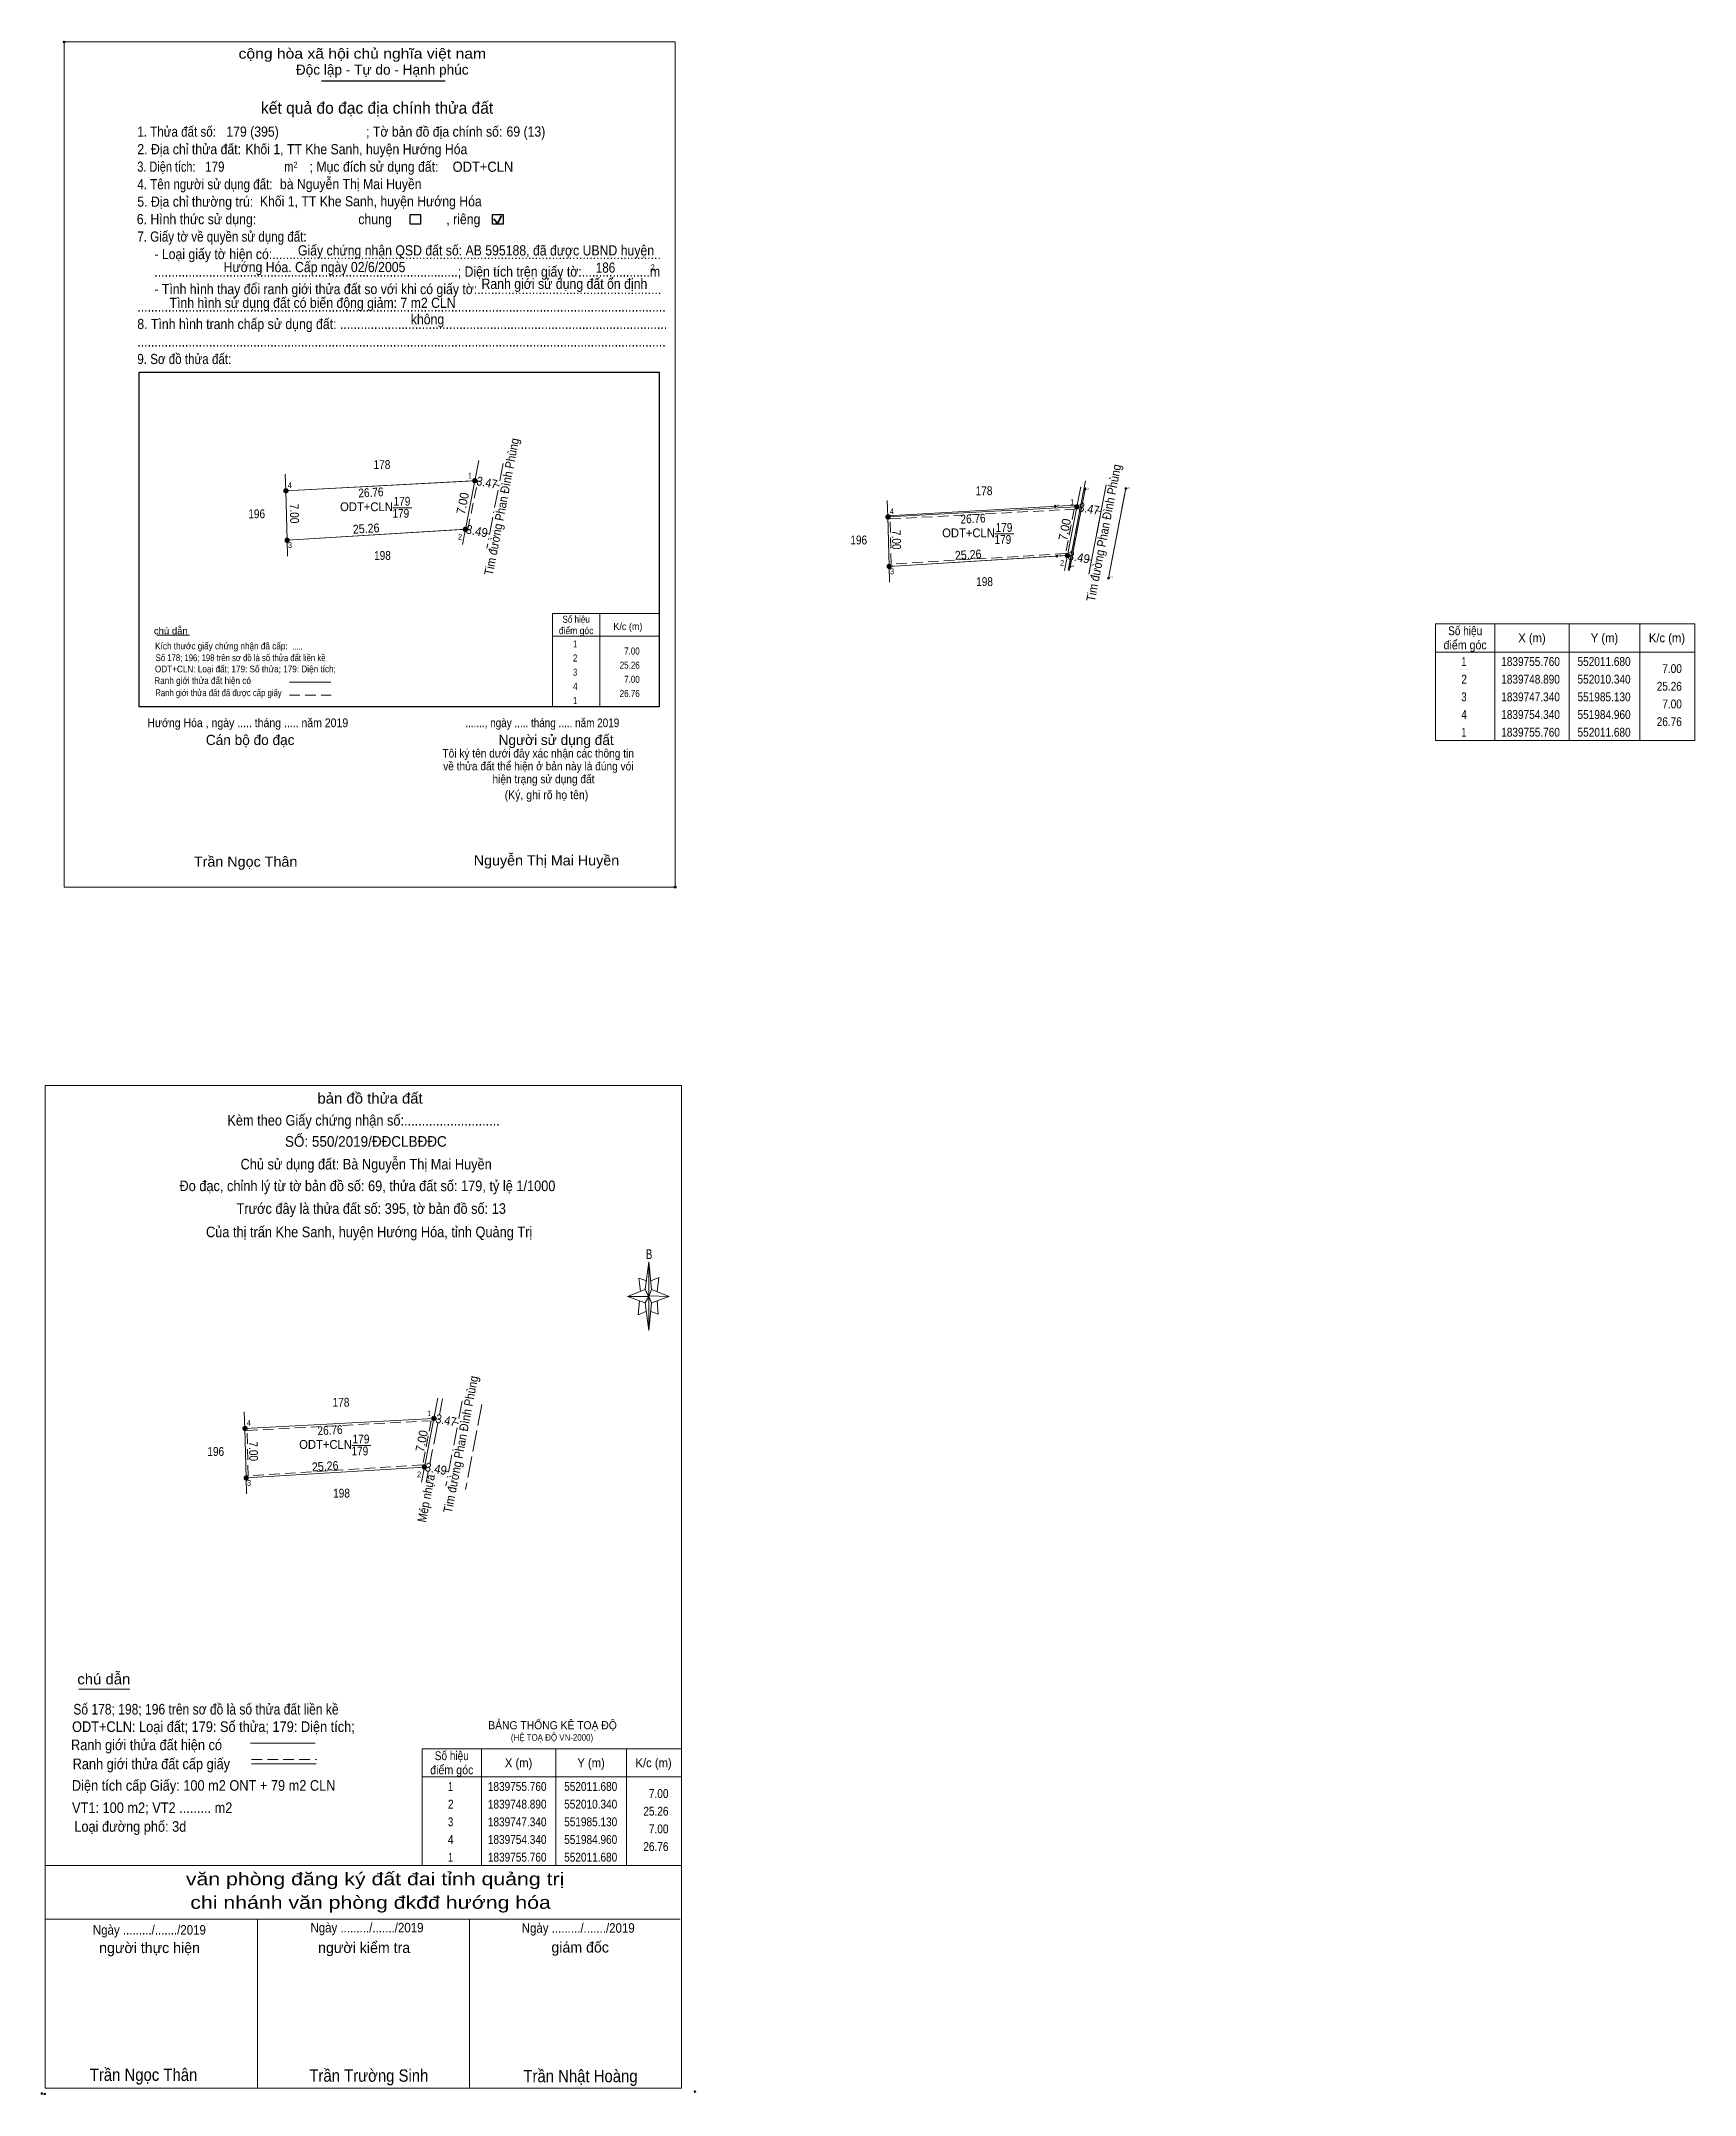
# Model space of a CAD drawing. Header units: metres. Extents: x 551865 to 552099, y 1839531 to 1839822.
import ezdxf
from ezdxf.enums import TextEntityAlignment as Align

# ---------------------------------------------------------------- set-up
doc = ezdxf.new("R2010")
doc.units = ezdxf.units.M
doc.header["$LTSCALE"] = 0.5
doc.header["$PDMODE"] = 32
doc.header["$PDSIZE"] = 0.25
for name, pattern in [('DOT_DASHED', [7.7, 5, -1.2, 0.3, -1.2]), ('LONG_DASHED', [7.5, 6, -1.5]), ('MEDIUM_DASHED', [4.5, 3, -1.5])]:
    doc.linetypes.add(name, pattern=pattern)
for name, color, linetype, lineweight in [('1', 7, 'Continuous', 13), ('10', 7, 'Continuous', 13), ('12', 7, 'Continuous', 13), ('17', 7, 'Continuous', 13), ('2', 7, 'Continuous', 25), ('5', 7, 'Continuous', 13), ('6', 7, 'Continuous', 13), ('63', 7, 'Continuous', 13), ('8', 7, 'MEDIUM_DASHED', 13)]:
    doc.layers.add(name, color=color, linetype=linetype, lineweight=lineweight)
doc.layers.add('22', color=7, linetype='Continuous')

msp = doc.modelspace()

# ---------------------------------------------------------------- hatches: boundary and pattern name
at = {"layer": '10'}
for points in [[(551921.03, 1839626.86, 1), (551920.43, 1839626.86, 1)], [(551894.31, 1839625.44, 1), (551893.71, 1839625.44, 1)], [(551894.48, 1839618.44, 1), (551893.88, 1839618.44, 1)], [(551919.69, 1839619.99, 1), (551919.09, 1839619.99, 1)]]:
    msp.add_hatch(color=256, dxfattribs=at).paths.add_polyline_path(points)
at = {"layer": '63'}
for points in [[(551900.1, 1839758.04, 1), (551899.5, 1839758.04, 1)], [(551926.82, 1839759.46, 1), (551926.22, 1839759.46, 1)], [(551985.26, 1839754.34, 1), (551984.66, 1839754.34, 1)], [(552011.98, 1839755.76, 1), (552011.38, 1839755.76, 1)], [(551925.48, 1839752.59, 1), (551924.88, 1839752.59, 1)], [(551900.27, 1839751.04, 1), (551899.67, 1839751.04, 1)], [(552010.64, 1839748.89, 1), (552010.04, 1839748.89, 1)], [(551985.43, 1839747.34, 1), (551984.83, 1839747.34, 1)]]:
    msp.add_hatch(color=256, dxfattribs=at).paths.add_polyline_path(points)

# ---------------------------------------------------------------- linework, layer by layer
at = {"layer": '1'}
for points in [[(551926.52, 1839759.46), (551925.18, 1839752.59), (551899.97, 1839751.04), (551899.8, 1839758.04)], [(552011.68, 1839755.76), (552010.34, 1839748.89), (551985.13, 1839747.34), (551984.96, 1839754.34)]]:
    msp.add_lwpolyline(points, close=True, dxfattribs=at)
at = {"layer": '10'}
for p, q in [((551899.7, 1839760.38), (551899.8, 1839758.04)), ((551899.8, 1839758.04), (551926.96, 1839759.48)), ((551984.86, 1839756.68), (551984.96, 1839754.34)), ((551984.96, 1839754.34), (552011.68, 1839755.76)), ((551925.18, 1839752.59), (551924.77, 1839750.46)), ((551899.97, 1839751.04), (551900.03, 1839748.81)), ((552010.34, 1839748.89), (552009.93, 1839746.76)), ((551985.13, 1839747.34), (551985.19, 1839745.11)), ((551893.91, 1839627.78), (551894.01, 1839625.44)), ((551894.01, 1839625.44), (551920.73, 1839626.86)), ((551921.48, 1839626.71), (551920.73, 1839626.86)), ((551924.14, 1839626.2), (551923.56, 1839626.31)), ((551909.14, 1839623.05), (551911.82, 1839623.05)), ((551894.18, 1839618.44), (551894.24, 1839616.21)), ((551919.39, 1839619.99), (551918.98, 1839617.86)), ((551919.94, 1839619.88), (551919.39, 1839619.99)), ((551922.81, 1839619.32), (551922.2, 1839619.44))]:
    msp.add_line(p, q, dxfattribs=at)
at = {"layer": '10', "linetype": 'LONG_DASHED'}
for p, q in [((551921.94, 1839629.61), (551921.5, 1839627.36)), ((551927.53, 1839628.82), (551925.2, 1839616.8)), ((551921.27, 1839626.15), (551920.15, 1839620.39)), ((551919.94, 1839619.31), (551919.65, 1839617.82))]:
    msp.add_line(p, q, dxfattribs=at)
at = {"layer": '10', "linetype": 'DOT_DASHED'}
msp.add_line((551924.74, 1839629.29), (551922.43, 1839617.34), dxfattribs=at)
at = {"layer": '10'}
for points in [[(551927.07, 1839762.32), (551926.52, 1839759.46), (551925.18, 1839752.59)], [(551899.8, 1839758.04), (551899.97, 1839751.04), (551925.52, 1839752.61)], [(552012.23, 1839758.62), (552011.68, 1839755.76), (552010.34, 1839748.89)], [(551984.96, 1839754.34), (551985.13, 1839747.34), (552010.34, 1839748.89)], [(551921.28, 1839629.72), (551920.73, 1839626.86), (551919.39, 1839619.99)], [(551894.01, 1839625.44), (551894.18, 1839618.44), (551919.39, 1839619.99)]]:
    msp.add_lwpolyline(points, dxfattribs=at)
msp.add_lwpolyline([(551920.73, 1839626.86), (551919.39, 1839619.99), (551894.18, 1839618.44), (551894.01, 1839625.44)], close=True, dxfattribs=at)
at = {"layer": '10', "linetype": 'MEDIUM_DASHED'}
msp.add_lwpolyline([(551920.36, 1839626.54), (551919.14, 1839620.28), (551894.47, 1839618.76), (551894.32, 1839625.16)], close=True, dxfattribs=at)
at = {"layer": '10', "linetype": 'DOT_DASHED'}
for centre in [(551920.73, 1839626.86), (551894.01, 1839625.44), (551894.18, 1839618.44), (551919.39, 1839619.99)]:
    msp.add_circle(centre, 0.3, dxfattribs=at)
at = {"layer": '12'}
for p, q in [((552012.88, 1839759.46), (552010.43, 1839746.81)), ((552012.84, 1839758.26), (552010.71, 1839747.28)), ((552015.83, 1839758.89), (552013.38, 1839746.24)), ((552018.6, 1839758.35), (552016.15, 1839745.7)), ((551984.96, 1839754.48), (552012.22, 1839756.07))]:
    msp.add_line(p, q, dxfattribs=at)
msp.add_lwpolyline([(552010.84, 1839748.92), (551985.13, 1839747.34), (551984.96, 1839754.48)], dxfattribs=at)
for p in [(552012.84, 1839758.26), (552018.6, 1839758.35), (551984.96, 1839754.48), (552008.63, 1839755.86), (552008.86, 1839748.8), (551985.13, 1839747.34), (552010.71, 1839747.28), (552016.15, 1839745.7)]:
    msp.add_point(p, dxfattribs=at)
at = {"layer": '17'}
for p, q in [((551881.54, 1839737.61), (551886.17, 1839737.61)), ((551870.5, 1839588.57), (551877.74, 1839588.57))]:
    msp.add_line(p, q, dxfattribs=at)
at = {"layer": '2'}
for p, q in [((551904.85, 1839816.03), (551922.32, 1839816.03)), ((551879.05, 1839774.82), (551952.61, 1839774.82)), ((551952.61, 1839774.82), (551952.61, 1839727.47))]:
    msp.add_line(p, q, dxfattribs=at)
at = {"layer": '2', "lineweight": 35}
for p, q in [((551929.22, 1839796.5), (551929.71, 1839795.86)), ((551929.71, 1839795.86), (551930.31, 1839796.93))]:
    msp.add_line(p, q, dxfattribs=at)
at = {"layer": '2', "lineweight": 13}
msp.add_lwpolyline([(551868.45, 1839821.51), (551954.86, 1839821.51), (551954.86, 1839702), (551868.45, 1839702)], close=True, dxfattribs=at)
at = {"layer": '2'}
for points in [[(551917.35, 1839797.13), (551918.83, 1839797.13), (551918.83, 1839795.75), (551917.35, 1839795.75)], [(551929.02, 1839797.13), (551930.51, 1839797.13), (551930.51, 1839795.75), (551929.02, 1839795.75)]]:
    msp.add_lwpolyline(points, close=True, dxfattribs=at)
msp.add_lwpolyline([(551952.61, 1839727.47), (551879.05, 1839727.47), (551879.05, 1839774.82)], dxfattribs=at)
for p in [(551868.45, 1839821.51), (551954.86, 1839702)]:
    msp.add_point(p, dxfattribs=at)
at = {"layer": '5'}
for p, q in [((551950.63, 1839645.1), (551951.13, 1839649)), ((551950.63, 1839643.2), (551948.13, 1839644.1)), ((551951.53, 1839645.1), (551954.03, 1839644.1)), ((551951.53, 1839643.2), (551951.13, 1839639.3)), ((551952.43, 1839641.6), (551951.43, 1839642)), ((551952.33, 1839643.5), (551952.43, 1839641.6)), ((551865.76, 1839563.66), (551955.76, 1839563.66)), ((551865.76, 1839556.06), (551955.56, 1839556.06)), ((551865.76, 1839556.06), (551955.56, 1839556.06)), ((551865.76, 1839556.06), (551955.56, 1839556.06)), ((551895.76, 1839532.16), (551895.76, 1839556.06)), ((551925.76, 1839532.16), (551925.76, 1839556.06))]:
    msp.add_line(p, q, dxfattribs=at)
for points in [[(551865.76, 1839673.96), (551955.76, 1839673.96), (551955.76, 1839532.16), (551865.76, 1839532.16)], [(551951.13, 1839649), (551951.53, 1839645.1), (551951.13, 1839644.1)], [(551951.13, 1839644.1), (551948.13, 1839644.1), (551950.63, 1839645.1), (551951.53, 1839643.2), (551954.03, 1839644.1), (551951.13, 1839644.2)], [(551951.13, 1839644.1), (551951.13, 1839639.3), (551950.63, 1839643.2)]]:
    msp.add_lwpolyline(points, close=True, dxfattribs=at)
for points in [[(551951.13, 1839644.1), (551950.63, 1839645.1), (551948.13, 1839644.1)], [(551950.83, 1839646.3), (551949.73, 1839646.7), (551949.93, 1839644.8)], [(551951.13, 1839644.1), (551951.53, 1839643.2), (551954.03, 1839644.1)], [(551951.43, 1839646.3), (551952.53, 1839646.8), (551952.33, 1839644.8)], [(551949.83, 1839643.5), (551949.63, 1839641.5), (551950.73, 1839642)], [(551955.76, 1839532.16), (551865.76, 1839532.16), (551865.76, 1839556.06)]]:
    msp.add_lwpolyline(points, dxfattribs=at)
for p in [(551865.29, 1839531.39), (551865.69, 1839531.32)]:
    msp.add_point(p, dxfattribs=at)
at = {"layer": '6', "linetype": 'MEDIUM_DASHED'}
for p, q in [((551900.29, 1839729.15), (551906.18, 1839729.15)), ((551894.93, 1839578.63), (551904.13, 1839578.63))]:
    msp.add_line(p, q, dxfattribs=at)
at = {"layer": '6'}
for p, q in [((551900.3, 1839730.96), (551906.14, 1839730.96)), ((551894.79, 1839580.94), (551903.93, 1839580.94)), ((551894.93, 1839578.01), (551904.07, 1839578.01))]:
    msp.add_line(p, q, dxfattribs=at)
msp.add_point((551957.66, 1839531.66), dxfattribs=at)
at = {"layer": '63', "linetype": 'DOT_DASHED'}
for p, q in [((551930.53, 1839761.89), (551928.22, 1839749.94)), ((552015.69, 1839758.19), (552013.38, 1839746.24))]:
    msp.add_line(p, q, dxfattribs=at)
at = {"layer": '63'}
for p, q in [((551927.27, 1839759.31), (551926.52, 1839759.46)), ((551929.93, 1839758.8), (551929.35, 1839758.91)), ((551914.93, 1839755.65), (551917.61, 1839755.65)), ((552012.43, 1839755.61), (552011.68, 1839755.76)), ((552015.09, 1839755.1), (552014.51, 1839755.21)), ((551925.73, 1839752.48), (551925.18, 1839752.59)), ((551928.6, 1839751.92), (551927.99, 1839752.04)), ((552000.09, 1839751.95), (552002.77, 1839751.95)), ((552010.89, 1839748.78), (552010.34, 1839748.89)), ((552013.76, 1839748.22), (552013.15, 1839748.34)), ((551944.21, 1839740.67), (551944.21, 1839727.47)), ((551952.61, 1839740.67), (551952.61, 1839727.47)), ((551937.49, 1839737.47), (551952.61, 1839737.47)), ((552070.8, 1839739.24), (552070.8, 1839722.74)), ((552081.3, 1839739.24), (552081.3, 1839722.74)), ((552091.3, 1839739.24), (552091.3, 1839722.74)), ((552062.4, 1839735.24), (552099.1, 1839735.24)), ((551927.46, 1839580.16), (551927.46, 1839563.66)), ((551937.96, 1839580.16), (551937.96, 1839563.66)), ((551947.96, 1839580.16), (551947.96, 1839563.66)), ((551919.06, 1839576.16), (551955.76, 1839576.16))]:
    msp.add_line(p, q, dxfattribs=at)
at = {"layer": '63', "linetype": 'LONG_DASHED'}
for p, q in [((552012.89, 1839758.51), (552012.45, 1839756.26)), ((552018.48, 1839757.72), (552016.15, 1839745.7)), ((552012.22, 1839755.05), (552011.1, 1839749.29)), ((552010.89, 1839748.21), (552010.6, 1839746.72))]:
    msp.add_line(p, q, dxfattribs=at)
at = {"layer": '63', "linetype": 'MEDIUM_DASHED'}
msp.add_lwpolyline([(552011.31, 1839755.44), (552010.09, 1839749.18), (551985.42, 1839747.66), (551985.27, 1839754.06)], close=True, dxfattribs=at)
at = {"layer": '63'}
msp.add_lwpolyline([(551952.61, 1839727.47), (551937.49, 1839727.47), (551937.49, 1839740.67), (551952.61, 1839740.67)], dxfattribs=at)
for points in [[(552062.4, 1839739.24), (552099.1, 1839739.24), (552099.1, 1839722.74), (552062.4, 1839722.74)], [(551919.06, 1839580.16), (551955.76, 1839580.16), (551955.76, 1839563.66), (551919.06, 1839563.66)]]:
    msp.add_lwpolyline(points, close=True, dxfattribs=at)
at = {"layer": '63', "linetype": 'DOT_DASHED'}
for centre in [(551899.8, 1839758.04), (551926.52, 1839759.46), (551984.96, 1839754.34), (552011.68, 1839755.76), (551925.18, 1839752.59), (551899.97, 1839751.04), (552010.34, 1839748.89), (551985.13, 1839747.34)]:
    msp.add_circle(centre, 0.3, dxfattribs=at)
at = {"layer": '8'}
msp.add_line((551925.52, 1839752.61), (551926.96, 1839759.48), dxfattribs=at)

# ---------------------------------------------------------------- texts
at = {"layer": '1'}
for s, width, p in [('ODT+CLN', 0.95, (551911.19, 1839755.16)), ('179', 0.85, (551916.05, 1839754.23)), ('179', 0.85, (551916.21, 1839755.93)), ('ODT+CLN', 0.95, (551996.35, 1839751.46)), ('179', 0.85, (552001.21, 1839750.53)), ('179', 0.85, (552001.37, 1839752.23))]:
    msp.add_text(s, height=1.25, dxfattribs=dict(at, width=width)).set_placement(p, align=Align.CENTER)
for s, height, width, p in [('BẢNG THỐNG KÊ TOẠ ĐỘ ', 1.15, 0.95, (551928.42, 1839582.9)), ('(HỆ TOẠ ĐỘ VN-2000)', 0.93, 0.9, (551931.62, 1839581.28))]:
    msp.add_text(s, height=height, dxfattribs=dict(at, width=width)).set_placement(p)
at = {"layer": '10'}
for s, rotation, width, p in [('Tim đường Phan Đình Phùng', 79.059, 0.9, (551925.136, 1839623.0764)), ('3.47', 349.046, 0.9, (551922.3312, 1839625.9852)), ('26.76', 3.042, 0.85, (551906.0668, 1839624.5776)), ('7.00', 78.963, 0.95, (551919.6217, 1839623.5453)), ('7.00', 271.391, 0.85, (551894.5845, 1839622.2002)), ('25.26', 3.518, 0.9, (551905.3967, 1839619.4835)), ('3.49', 348.916, 0.95, (551920.8998, 1839619.1281))]:
    msp.add_text(s, height=1.25, rotation=rotation, dxfattribs=dict(at, width=width)).set_placement(p, align=Align.CENTER)
for s, width, p in [('178', 0.85, (551907.595, 1839628.52)), ('ODT+CLN', 0.95, (551905.4, 1839622.56)), ('179', 0.85, (551910.42, 1839623.33)), ('196', 0.85, (551889.875, 1839621.56)), ('179', 0.85, (551910.26, 1839621.63)), ('198', 0.85, (551907.665, 1839615.67))]:
    msp.add_text(s, height=1.25, dxfattribs=dict(at, width=width)).set_placement(p, align=Align.CENTER)
for s, width, p in [(' 4', 0.95, (551894.85, 1839625.84)), (' 1', 0.9, (551920.34, 1839627.18)), (' 3', 0.95, (551894.87, 1839617.35)), (' 2', 0.9, (551918.93, 1839618.55))]:
    msp.add_text(s, height=0.8, dxfattribs=dict(at, width=width)).set_placement(p, align=Align.RIGHT)
at = {"layer": '12', "width": 1.25}
for s, p in [('p26', (552012.84, 1839758.26)), ('p25', (552018.6, 1839758.35)), ('p30', (551984.96, 1839754.48)), ('p28', (552008.63, 1839755.86)), ('p27', (552008.86, 1839748.8)), ('p29', (551985.13, 1839747.34)), ('p24', (552010.71, 1839747.28)), ('p23', (552016.15, 1839745.7))]:
    msp.add_text(s, height=0.2, dxfattribs=at).set_placement(p)
at = {"layer": '2'}
for s, height, width, p in [('cộng hòa xã hội chủ nghĩa việt nam', 1.442, 1.15, (551893.1, 1839819.15)), ('1. Thửa đất số:', 1.442, 0.85, (551878.78, 1839808.11)), ('179 (395)', 1.44, 0.9, (551891.37, 1839808.11)), ('; Tờ bản đồ địa chính số:', 1.442, 0.9, (551911.14, 1839808.11)), ('69 (13)', 1.44, 0.9, (551931, 1839808.12)), ('2. Địa chỉ thửa đất:', 1.442, 0.9, (551878.78, 1839805.63)), ('Khối 1, TT Khe Sanh, huyện Hướng Hóa', 1.44, 0.9, (551894.07, 1839805.63)), ('3. Diện tích:', 1.442, 0.8, (551878.78, 1839803.16)), ('179', 1.44, 0.85, (551888.38, 1839803.16)), ('m', 1.442, 0.8, (551899.58, 1839803.16)), ('2', 0.824, 0.8, (551900.87, 1839803.74)), ('; Mục đích sử dụng đất:', 1.442, 0.9, (551903.14, 1839803.16)), ('ODT+CLN', 1.44, 0.95, (551923.37, 1839803.15)), ('4. Tên người sử dụng đất:', 1.442, 0.85, (551878.78, 1839800.68)), ('bà Nguyễn Thị Mai Huyền', 1.44, 0.9, (551898.95, 1839800.7)), ('5. Địa chỉ thường trú:', 1.442, 0.9, (551878.78, 1839798.21)), ('Khối 1, TT Khe Sanh, huyện Hướng Hóa', 1.44, 0.9, (551896.11, 1839798.26)), ('6. Hình thức sử dụng:', 1.442, 0.9, (551878.7, 1839795.74)), ('chung                , riêng', 1.442, 0.9, (551910.04, 1839795.74)), ('7. Giấy tờ về quyền sử dụng đất:', 1.442, 0.85, (551878.78, 1839793.27)), ('     - Loại giấy tờ hiện có:..................................................................................................................', 1.442, 0.9, (551878.78, 1839790.8)), ('Giấy chứng nhận QSD đất số: AB 595188, đã được UBND huyện', 1.44, 0.9, (551901.5, 1839791.32)), ('     .........................................................................................; Diện tích trên giấy tờ:....................m', 1.442, 0.9, (551878.78, 1839788.32)), ('Hướng Hóa. Cấp ngày 02/6/2005', 1.44, 0.9, (551890.99, 1839788.96)), ('186', 1.44, 0.85, (551943.64, 1839788.88)), ('2', 0.824, 0.8, (551951.4, 1839789.23)), ('     - Tình hình thay đổi ranh giới thửa đất so với khi có giấy tờ:......................................................', 1.442, 0.9, (551878.78, 1839785.85)), ('Ranh giới sử dụng đất ổn định', 1.444, 0.9, (551927.46, 1839786.59)), ('...........................................................................................................................................................', 1.442, 0.9, (551878.78, 1839783.37)), ('Tình hình sử dụng đất có biến động giảm: 7 m2 CLN', 1.44, 0.9, (551883.34, 1839783.9)), ('8. Tình hình tranh chấp sử dụng đất: ................................................................................................', 1.442, 0.9, (551878.78, 1839780.91)), ('không', 1.442, 0.9, (551917.46, 1839781.58)), ('...........................................................................................................................................................', 1.442, 0.9, (551878.78, 1839778.43)), ('9. Sơ đồ thửa đất:', 1.442, 0.85, (551878.78, 1839775.96)), ('Hướng Hóa , ngày ..... tháng ..... năm 2019', 1.235, 0.9, (551880.2, 1839724.61)), ('......., ngày ..... tháng ..... năm 2019', 1.235, 0.85, (551925.18, 1839724.61)), ('(Ký, ghi rõ họ tên)', 1.236, 0.9, (551930.74, 1839714.43)), ('Trần Ngọc Thân', 1.443, 1.05, (551886.78, 1839704.88)), ('Nguyễn Thị Mai Huyền', 1.44, 1.05, (551926.37, 1839705.06))]:
    msp.add_text(s, height=height, dxfattribs=dict(at, width=width)).set_placement(p)
for s, p in [('Độc lập - Tự do - Hạnh phúc', (551901.2, 1839816.88)), ('Cán bộ đo đạc', (551888.47, 1839722.09)), ('Người sử dụng đất', (551929.88, 1839722.09))]:
    msp.add_text(s, height=1.442, dxfattribs=at).set_placement(p)
for s, height, p in [('kết quả đo đạc địa chính thửa đất', 1.648, (551912.695, 1839811.36)), ('.', 0.4121, (551954.8559, 1839701.78))]:
    msp.add_text(s, height=height, dxfattribs=at).set_placement(p, align=Align.CENTER)
for s, height, width, p in [('.....', 0.7999, 0.95, (551901.42, 1839735.58)), ('Tôi ký tên dưới đây xác nhận các thông tin', 1.191, 0.9, (551935.48, 1839720.32)), ('về thửa đất thể hiện ở bản này là đúng vói', 1.191, 0.9, (551935.505, 1839718.51)), ('hiện trạng sử dụng đất', 1.191, 0.9, (551936.23, 1839716.68))]:
    msp.add_text(s, height=height, dxfattribs=dict(at, width=width)).set_placement(p, align=Align.CENTER)
at = {"layer": '22', "width": 0.9}
msp.add_text('Mép nhựa', height=1.25, rotation=79.059, dxfattribs=at).set_placement((551920.253, 1839615.4464), align=Align.CENTER)
at = {"layer": '5'}
for s, height, width, p in [('bản đồ thửa đất', 1.5, 1.05, (551911.7, 1839671.38)), ('Kèm theo Giấy chứng nhận số:...........................', 1.5, 0.9, (551910.78, 1839668.27)), ('SỐ: 550/2019/ĐĐCLBĐĐC', 1.5, 0.95, (551911.105, 1839665.28)), ('Chủ sử dụng đất: Bà Nguyễn Thị Mai Huyền', 1.5, 0.9, (551911.15, 1839662.07)), ('Đo đạc, chỉnh lý từ tờ bản đồ số: 69, thửa đất số: 179, tỷ lệ 1/1000 ', 1.5, 0.9, (551911.58, 1839659)), ('Trước đây là thửa đất số: 395, tờ bản đồ số: 13', 1.5, 0.9, (551911.865, 1839655.79)), ('Của thị trấn Khe Sanh, huyện Hướng Hóa, tỉnh Quảng Trị', 1.5, 0.9, (551911.57, 1839652.48)), ('B', 1.378, 0.75, (551951.165, 1839649.4)), ('văn phòng đăng ký đất đai tỉnh quảng trị', 1.8, 1.25, (551912.41, 1839560.84)), ('chi nhánh văn phòng đkđđ hướng hóa', 1.8, 1.25, (551911.77, 1839557.52)), ('Ngày ........./......./2019', 1.35, 0.9, (551880.485, 1839553.86)), ('Ngày ........./......./2019', 1.35, 0.9, (551911.265, 1839554.18)), ('Ngày ........./......./2019', 1.35, 0.9, (551941.145, 1839554.13)), ('Trần Ngọc Thân', 1.75, 0.9, (551879.66, 1839533.18)), ('Trần Trường Sinh', 1.75, 0.9, (551911.53, 1839533.06)), ('Trần Nhật Hoàng', 1.75, 0.9, (551941.465, 1839532.99))]:
    msp.add_text(s, height=height, dxfattribs=dict(at, width=width)).set_placement(p, align=Align.CENTER)
for s, p in [('người thực hiện', (551880.51, 1839551.25)), ('người kiểm tra', (551910.865, 1839551.27)), ('giám đốc', (551941.415, 1839551.33))]:
    msp.add_text(s, height=1.5, dxfattribs=at).set_placement(p, align=Align.CENTER)
at = {"layer": '6'}
for s, height, width, p in [('chú dẫn', 0.96, 1.05, (551881.12, 1839737.76)), ('Kích thước giấy chứng nhận đã cấp:', 0.96, 0.9, (551881.3, 1839735.61)), ('Số 178; 196; 198 trên sơ đồ là số thửa đất liền kề', 0.96, 0.85, (551881.38, 1839733.95)), ('Ranh giới thửa đất hiện có ', 0.96, 0.9, (551881.18, 1839730.72)), ('ODT+CLN: Loại đất; 179: Số thửa; 179: Diện tích;', 0.96, 0.9, (551881.27, 1839732.36)), ('Ranh giới thửa đất đã được cấp giấy', 0.96, 0.85, (551881.32, 1839729)), ('chú dẫn', 1.5, 1.05, (551870.3, 1839589.25)), ('Số 178; 198; 196 trên sơ đồ là số thửa đất liền kề', 1.5, 0.85, (551869.73, 1839584.99)), ('ODT+CLN: Loại đất; 179: Số thửa; 179: Diện tích;', 1.5, 0.9, (551869.55, 1839582.52)), ('Ranh giới thửa đất hiện có ', 1.5, 0.9, (551869.4, 1839579.95)), ('Ranh giới thửa đất cấp giấy', 1.5, 0.9, (551869.63, 1839577.26)), ('Diện tích cấp Giấy: 100 m2 ONT + 79 m2 CLN', 1.5, 0.9, (551869.53, 1839574.21)), ('VT1: 100 m2; VT2 ......... m2', 1.5, 0.9, (551869.55, 1839571.06)), ('Loại đường phố: 3d', 1.5, 0.9, (551869.87, 1839568.41))]:
    msp.add_text(s, height=height, dxfattribs=dict(at, width=width)).set_placement(p)
at = {"layer": '63'}
for s, rotation, width, p in [('Tim đường Phan Đình Phùng', 79.059, 0.9, (551930.926, 1839755.6764)), ('Tim đường Phan Đình Phùng', 79.059, 0.9, (552016.086, 1839751.9764)), ('26.76', 3.042, 0.85, (551911.8568, 1839757.1776)), ('7.00', 78.963, 0.95, (551925.4117, 1839756.1453)), ('3.47', 349.046, 0.9, (551928.1212, 1839758.5852)), ('7.00', 271.391, 0.85, (551900.3745, 1839754.8002)), ('26.76', 3.042, 0.85, (551997.0168, 1839753.4776)), ('3.47', 349.046, 0.9, (552013.2812, 1839754.8852)), ('25.26', 3.518, 0.9, (551911.1867, 1839752.0835)), ('3.49', 348.916, 0.95, (551926.6898, 1839751.7281)), ('7.00', 271.391, 0.85, (551985.5345, 1839751.1002)), ('7.00', 78.963, 0.95, (552010.5717, 1839752.4453)), ('25.26', 3.518, 0.9, (551996.3467, 1839748.3835)), ('3.49', 348.916, 0.95, (552011.8498, 1839748.0281))]:
    msp.add_text(s, height=1.25, rotation=rotation, dxfattribs=dict(at, width=width)).set_placement(p, align=Align.CENTER)
for s, height, width, p in [('178', 1.25, 0.85, (551913.385, 1839761.12)), ('178', 1.25, 0.85, (551998.545, 1839757.42)), ('196', 1.25, 0.85, (551895.665, 1839754.16)), ('196', 1.25, 0.85, (551980.825, 1839750.46)), ('198', 1.25, 0.85, (551913.455, 1839748.27)), ('198', 1.25, 0.85, (551998.615, 1839744.57)), ('Số hiệu', 1, 0.85, (551940.85, 1839739.37)), ('điểm góc', 1, 0.9, (551940.85, 1839737.77)), ('K/c (m)', 1, 0.95, (551948.17, 1839738.36)), ('điểm góc', 1.25, 0.9, (552066.6, 1839735.62)), ('Số hiệu', 1.25, 0.85, (552066.6, 1839737.62)), ('X (m)', 1.25, 0.95, (552076.05, 1839736.62)), ('Y (m)', 1.25, 0.95, (552086.305, 1839736.62)), ('K/c (m)', 1.25, 0.95, (552095.145, 1839736.62)), (' 2', 1, 0.85, (551940.565, 1839733.89)), (' 1', 1, 0.75, (551940.565, 1839735.89)), (' 1', 1.25, 0.75, (552066.25, 1839733.27)), ('1839755.760', 1.25, 0.85, (552075.85, 1839733.27)), ('552011.680', 1.25, 0.85, (552086.25, 1839733.27)), (' 3', 1, 0.8, (551940.56, 1839731.89)), (' 2', 1.25, 0.85, (552066.255, 1839730.77)), ('1839748.890', 1.25, 0.85, (552075.85, 1839730.77)), ('552010.340', 1.25, 0.85, (552086.25, 1839730.77)), (' 4', 1, 0.85, (551940.57, 1839729.89)), (' 1', 1, 0.75, (551940.565, 1839727.89)), (' 3', 1.25, 0.8, (552066.245, 1839728.27)), ('1839747.340', 1.25, 0.85, (552075.85, 1839728.27)), ('551985.130', 1.25, 0.85, (552086.25, 1839728.27)), (' 4', 1.25, 0.85, (552066.25, 1839725.77)), ('1839754.340', 1.25, 0.85, (552075.85, 1839725.77)), ('551984.960', 1.25, 0.85, (552086.25, 1839725.77)), (' 1', 1.25, 0.75, (552066.25, 1839723.27)), ('1839755.760', 1.25, 0.85, (552075.85, 1839723.27)), ('552011.680', 1.25, 0.85, (552086.25, 1839723.27)), ('điểm góc', 1.25, 0.9, (551923.26, 1839576.54)), ('Số hiệu', 1.25, 0.85, (551923.26, 1839578.54)), ('X (m)', 1.25, 0.95, (551932.71, 1839577.54)), ('Y (m)', 1.25, 0.95, (551942.965, 1839577.54)), ('K/c (m)', 1.25, 0.95, (551951.805, 1839577.54)), (' 1', 1.25, 0.75, (551922.91, 1839574.19)), ('1839755.760', 1.25, 0.85, (551932.51, 1839574.19)), ('552011.680', 1.25, 0.85, (551942.91, 1839574.19)), (' 2', 1.25, 0.85, (551922.915, 1839571.69)), ('1839748.890', 1.25, 0.85, (551932.51, 1839571.69)), ('552010.340', 1.25, 0.85, (551942.91, 1839571.69)), (' 3', 1.25, 0.8, (551922.905, 1839569.19)), ('1839747.340', 1.25, 0.85, (551932.51, 1839569.19)), ('551985.130', 1.25, 0.85, (551942.91, 1839569.19)), (' 4', 1.25, 0.85, (551922.91, 1839566.69)), ('1839754.340', 1.25, 0.85, (551932.51, 1839566.69)), ('551984.960', 1.25, 0.85, (551942.91, 1839566.69)), (' 1', 1.25, 0.75, (551922.91, 1839564.19)), ('1839755.760', 1.25, 0.85, (551932.51, 1839564.19)), ('552011.680', 1.25, 0.85, (551942.91, 1839564.19))]:
    msp.add_text(s, height=height, dxfattribs=dict(at, width=width)).set_placement(p, align=Align.CENTER)
for s, height, width, p in [(' 1', 0.8, 0.9, (551926.13, 1839759.78)), (' 4', 0.8, 0.95, (551900.64, 1839758.44)), (' 4', 0.8, 0.95, (551985.8, 1839754.74)), (' 1', 0.8, 0.9, (552011.29, 1839756.08)), (' 2', 0.8, 0.9, (551924.72, 1839751.15)), (' 3', 0.8, 0.95, (551900.66, 1839749.95)), (' 3', 0.8, 0.95, (551985.82, 1839746.25)), (' 2', 0.8, 0.9, (552009.88, 1839747.45)), ('7.00', 1, 0.85, (551949.85, 1839734.88)), ('25.26', 1, 0.85, (551949.85, 1839732.88)), ('7.00', 1, 0.85, (551949.85, 1839730.88)), ('7.00', 1.25, 0.85, (552097.25, 1839732.27)), ('26.76', 1, 0.85, (551949.85, 1839728.88)), ('25.26', 1.25, 0.85, (552097.25, 1839729.77)), ('7.00', 1.25, 0.85, (552097.25, 1839727.27)), ('26.76', 1.25, 0.85, (552097.25, 1839724.77)), ('7.00', 1.25, 0.85, (551953.91, 1839573.19)), ('25.26', 1.25, 0.85, (551953.91, 1839570.69)), ('7.00', 1.25, 0.85, (551953.91, 1839568.19)), ('26.76', 1.25, 0.85, (551953.91, 1839565.69))]:
    msp.add_text(s, height=height, dxfattribs=dict(at, width=width)).set_placement(p, align=Align.RIGHT)

doc.saveas('drawing.dxf')
